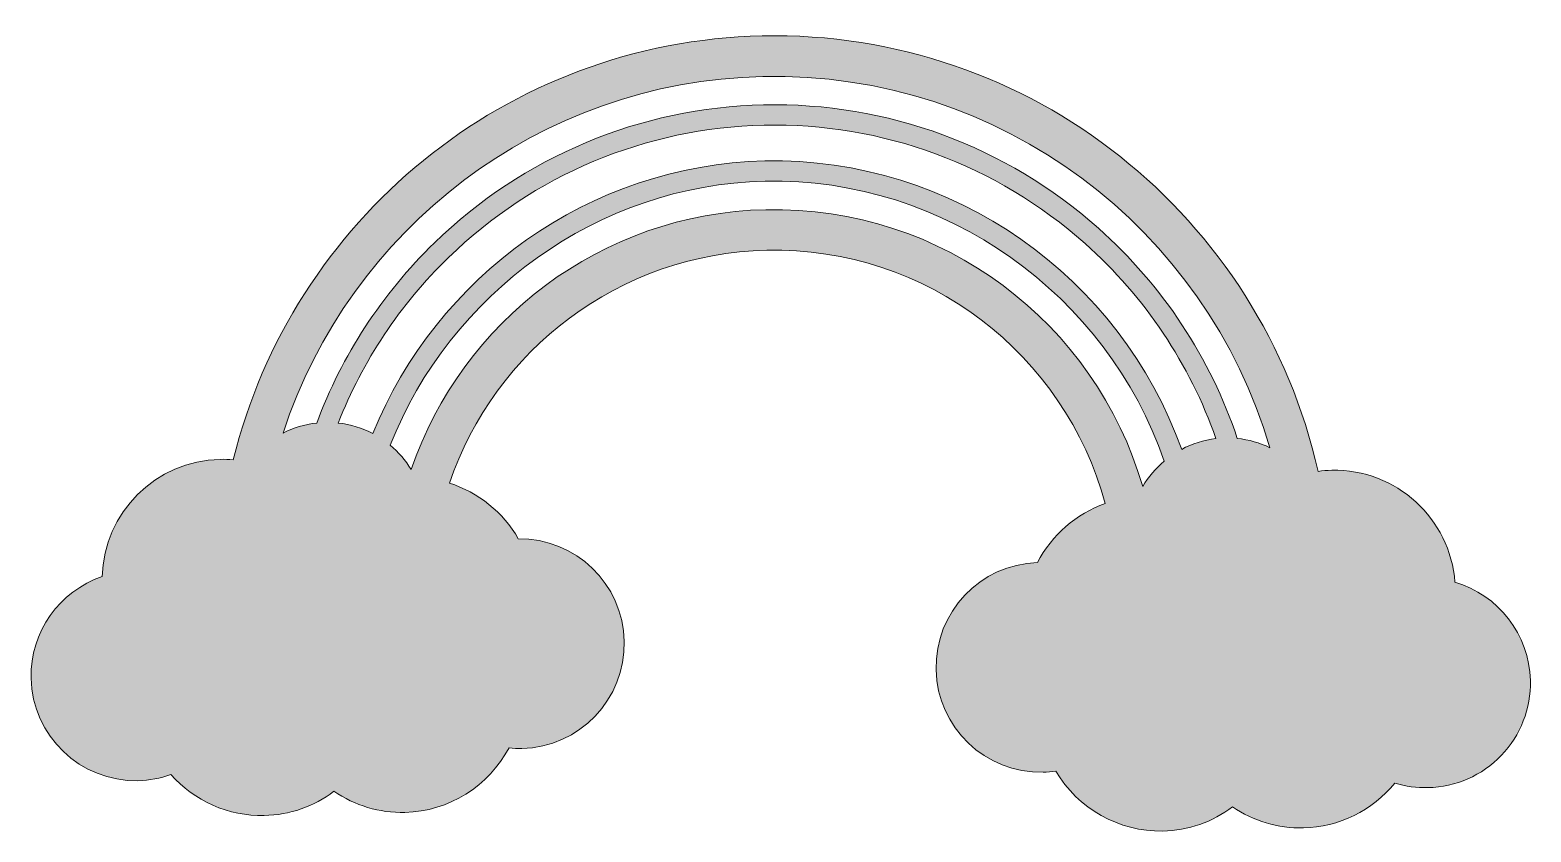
# Model space of a CAD drawing. Header units: inches. Extents: x 0 to 102, y 0 to 54.
import ezdxf

# ---------------------------------------------------------------- set-up
doc = ezdxf.new("R2010")
doc.units = ezdxf.units.IN
doc.header["$MEASUREMENT"] = 0
doc.layers.add('Layer 1', color=7, linetype='Continuous')

msp = doc.modelspace()

# ---------------------------------------------------------------- hatches: boundary and pattern name
at = {"layer": 'Layer 1', "true_color": 0xf0ba7d}
h = msp.add_hatch(color=31, dxfattribs=at)
h.dxf.hatch_style = 2
edge = h.paths.add_edge_path()
edge.add_spline(control_points=[(96.49, 16.85), (96.17, 21.16), (92.52, 24.53), (88.14, 24.43), (87.83, 24.43), (87.52, 24.4), (87.21, 24.36), (83.36, 41.54), (67.8, 54.25), (49.54, 53.85), (32.13, 53.47), (17.69, 41.3), (13.7, 25.14), (13.41, 25.17), (13.12, 25.18), (12.82, 25.17), (8.45, 25.08), (4.94, 21.55), (4.82, 17.23), (1.94, 16.25), (-0.07, 13.49), (0, 10.35), (0.09, 6.44), (3.34, 3.33), (7.25, 3.41), (8.01, 3.43), (8.77, 3.57), (9.48, 3.82), (11.06, 2.04), (13.39, 1), (15.8, 1.05), (17.53, 1.09), (19.17, 1.66), (20.53, 2.69), (21.94, 1.73), (23.6, 1.22), (25.34, 1.26), (28.31, 1.33), (31.02, 3.04), (32.39, 5.63), (32.68, 5.6), (32.97, 5.59), (33.26, 5.59), (37.17, 5.68), (40.29, 8.93), (40.2, 12.85), (40.12, 16.74), (36.9, 19.84), (33.02, 19.79), (31.99, 21.6), (30.3, 22.94), (28.35, 23.56), (31.41, 32.55), (39.83, 39.12), (49.86, 39.33), (60.74, 39.57), (70.06, 32.25), (72.79, 22.18), (70.83, 21.49), (69.17, 20.06), (68.2, 18.18), (64.32, 18.06), (61.24, 14.82), (61.33, 10.93), (61.41, 7.01), (64.66, 3.9), (68.58, 3.99), (68.87, 3.99), (69.16, 4.02), (69.44, 4.06), (70.93, 1.53), (73.71, -0.06), (76.68, 0), (78.42, 0.04), (80.06, 0.61), (81.42, 1.64), (82.82, 0.67), (84.49, 0.17), (86.22, 0.21), (88.63, 0.26), (90.91, 1.4), (92.41, 3.25), (93.14, 3.03), (93.9, 2.92), (94.66, 2.94), (96.55, 2.98), (98.32, 3.76), (99.63, 5.12), (100.94, 6.49), (101.64, 8.29), (101.6, 10.19), (101.53, 13.32), (99.41, 16), (96.49, 16.85)], knot_values=[0, 0, 0, 0, 1, 1, 1, 2, 2, 2, 3, 3, 3, 4, 4, 4, 5, 5, 5, 6, 6, 6, 7, 7, 7, 8, 8, 8, 9, 9, 9, 10, 10, 10, 11, 11, 11, 12, 12, 12, 13, 13, 13, 14, 14, 14, 15, 15, 15, 16, 16, 16, 17, 17, 17, 18, 18, 18, 19, 19, 19, 20, 20, 20, 21, 21, 21, 22, 22, 22, 23, 23, 23, 24, 24, 24, 25, 25, 25, 26, 26, 26, 27, 27, 27, 28, 28, 28, 29, 29, 29, 30, 30, 30, 31, 31, 31, 31], degree=3, periodic=1)
edge = h.paths.add_edge_path()
edge.add_spline(control_points=[(20.82, 27.63), (22.46, 31.82), (24.99, 35.64), (28.3, 38.85), (34.06, 44.45), (41.66, 47.63), (49.67, 47.8), (57.69, 47.98), (65.41, 45.13), (71.42, 39.79), (75.5, 36.16), (78.53, 31.61), (80.29, 26.58), (79.47, 26.48), (78.68, 26.23), (77.97, 25.85), (73.82, 37.47), (62.48, 45.66), (49.73, 45.38), (37.81, 45.12), (27.44, 37.53), (23.17, 26.92), (22.45, 27.29), (21.65, 27.54), (20.82, 27.63)], knot_values=[0, 0, 0, 0, 1, 1, 1, 2, 2, 2, 3, 3, 3, 4, 4, 4, 5, 5, 5, 6, 6, 6, 7, 7, 7, 8, 8, 8, 8], degree=3, periodic=1)
edge = h.paths.add_edge_path()
edge.add_spline(control_points=[(49.6, 51.1), (65.74, 51.45), (79.61, 40.76), (83.95, 25.96), (83.27, 26.29), (82.52, 26.51), (81.74, 26.59), (79.92, 32.02), (76.7, 36.94), (72.33, 40.82), (66.07, 46.39), (58.01, 49.36), (49.64, 49.18), (41.28, 48.99), (33.36, 45.68), (27.34, 39.84), (23.77, 36.37), (21.06, 32.2), (19.36, 27.63), (18.55, 27.54), (17.78, 27.31), (17.08, 26.95), (21.57, 40.69), (34.36, 50.77), (49.6, 51.1)], knot_values=[0, 0, 0, 0, 1, 1, 1, 2, 2, 2, 3, 3, 3, 4, 4, 4, 5, 5, 5, 6, 6, 6, 7, 7, 7, 8, 8, 8, 8], degree=3, periodic=1)
edge = h.paths.add_edge_path()
edge.add_spline(control_points=[(49.8, 42.08), (38.6, 41.84), (29.19, 34.51), (25.76, 24.49), (25.38, 25.11), (24.9, 25.67), (24.34, 26.13), (28.37, 36.37), (38.37, 43.76), (49.75, 44.01), (61.96, 44.27), (72.91, 36.28), (76.79, 25.06), (76.21, 24.57), (75.71, 23.99), (75.33, 23.33), (72.13, 34.36), (61.81, 42.35), (49.8, 42.08)], knot_values=[0, 0, 0, 0, 1, 1, 1, 2, 2, 2, 3, 3, 3, 4, 4, 4, 5, 5, 5, 6, 6, 6, 6], degree=3, periodic=1)

# ---------------------------------------------------------------- linework, layer by layer
at = {"layer": 'Layer 1', "lineweight": 0}
for points, knots in [([(96.49, 16.85), (96.17, 21.16), (92.52, 24.53), (88.14, 24.43), (87.83, 24.43), (87.52, 24.4), (87.21, 24.36), (83.36, 41.54), (67.8, 54.25), (49.54, 53.85), (32.13, 53.47), (17.69, 41.3), (13.7, 25.14), (13.41, 25.17), (13.12, 25.18), (12.82, 25.17), (8.45, 25.08), (4.94, 21.55), (4.82, 17.23), (1.94, 16.25), (-0.07, 13.49), (0, 10.35), (0.09, 6.44), (3.34, 3.33), (7.25, 3.41), (8.01, 3.43), (8.77, 3.57), (9.48, 3.82), (11.06, 2.04), (13.39, 1), (15.8, 1.05), (17.53, 1.09), (19.17, 1.66), (20.53, 2.69), (21.94, 1.73), (23.6, 1.22), (25.34, 1.26), (28.31, 1.33), (31.02, 3.04), (32.39, 5.63), (32.68, 5.6), (32.97, 5.59), (33.26, 5.59), (37.17, 5.68), (40.29, 8.93), (40.2, 12.85), (40.12, 16.74), (36.9, 19.84), (33.02, 19.79), (31.99, 21.6), (30.3, 22.94), (28.35, 23.56), (31.41, 32.55), (39.83, 39.12), (49.86, 39.33), (60.74, 39.57), (70.06, 32.25), (72.79, 22.18), (70.83, 21.49), (69.17, 20.06), (68.2, 18.18), (64.32, 18.06), (61.24, 14.82), (61.33, 10.93), (61.41, 7.01), (64.66, 3.9), (68.58, 3.99), (68.87, 3.99), (69.16, 4.02), (69.44, 4.06), (70.93, 1.53), (73.71, -0.06), (76.68, 0), (78.42, 0.04), (80.06, 0.61), (81.42, 1.64), (82.82, 0.67), (84.49, 0.17), (86.22, 0.21), (88.63, 0.26), (90.91, 1.4), (92.41, 3.25), (93.14, 3.03), (93.9, 2.92), (94.66, 2.94), (96.55, 2.98), (98.32, 3.76), (99.63, 5.12), (100.94, 6.49), (101.64, 8.29), (101.6, 10.19), (101.53, 13.32), (99.41, 16), (96.49, 16.85)], [0, 0, 0, 0, 1, 1, 1, 2, 2, 2, 3, 3, 3, 4, 4, 4, 5, 5, 5, 6, 6, 6, 7, 7, 7, 8, 8, 8, 9, 9, 9, 10, 10, 10, 11, 11, 11, 12, 12, 12, 13, 13, 13, 14, 14, 14, 15, 15, 15, 16, 16, 16, 17, 17, 17, 18, 18, 18, 19, 19, 19, 20, 20, 20, 21, 21, 21, 22, 22, 22, 23, 23, 23, 24, 24, 24, 25, 25, 25, 26, 26, 26, 27, 27, 27, 28, 28, 28, 29, 29, 29, 30, 30, 30, 31, 31, 31, 31]), ([(49.6, 51.1), (65.74, 51.45), (79.61, 40.76), (83.95, 25.96), (83.27, 26.29), (82.52, 26.51), (81.74, 26.59), (79.92, 32.02), (76.7, 36.94), (72.33, 40.82), (66.07, 46.39), (58.01, 49.36), (49.64, 49.18), (41.28, 48.99), (33.36, 45.68), (27.34, 39.84), (23.77, 36.37), (21.06, 32.2), (19.36, 27.63), (18.55, 27.54), (17.78, 27.31), (17.08, 26.95), (21.57, 40.69), (34.36, 50.77), (49.6, 51.1)], [0, 0, 0, 0, 1, 1, 1, 2, 2, 2, 3, 3, 3, 4, 4, 4, 5, 5, 5, 6, 6, 6, 7, 7, 7, 8, 8, 8, 8]), ([(20.82, 27.63), (22.46, 31.82), (24.99, 35.64), (28.3, 38.85), (34.06, 44.45), (41.66, 47.63), (49.67, 47.8), (57.69, 47.98), (65.41, 45.13), (71.42, 39.79), (75.5, 36.16), (78.53, 31.61), (80.29, 26.58), (79.47, 26.48), (78.68, 26.23), (77.97, 25.85), (73.82, 37.47), (62.48, 45.66), (49.73, 45.38), (37.81, 45.12), (27.44, 37.53), (23.17, 26.92), (22.45, 27.29), (21.65, 27.54), (20.82, 27.63)], [0, 0, 0, 0, 1, 1, 1, 2, 2, 2, 3, 3, 3, 4, 4, 4, 5, 5, 5, 6, 6, 6, 7, 7, 7, 8, 8, 8, 8]), ([(49.8, 42.08), (38.6, 41.84), (29.19, 34.51), (25.76, 24.49), (25.38, 25.11), (24.9, 25.67), (24.34, 26.13), (28.37, 36.37), (38.37, 43.76), (49.75, 44.01), (61.96, 44.27), (72.91, 36.28), (76.79, 25.06), (76.21, 24.57), (75.71, 23.99), (75.33, 23.33), (72.13, 34.36), (61.81, 42.35), (49.8, 42.08)], [0, 0, 0, 0, 1, 1, 1, 2, 2, 2, 3, 3, 3, 4, 4, 4, 5, 5, 5, 6, 6, 6, 6])]:
    msp.add_open_spline(points, degree=3, knots=knots, dxfattribs=at)

doc.saveas('drawing.dxf')
